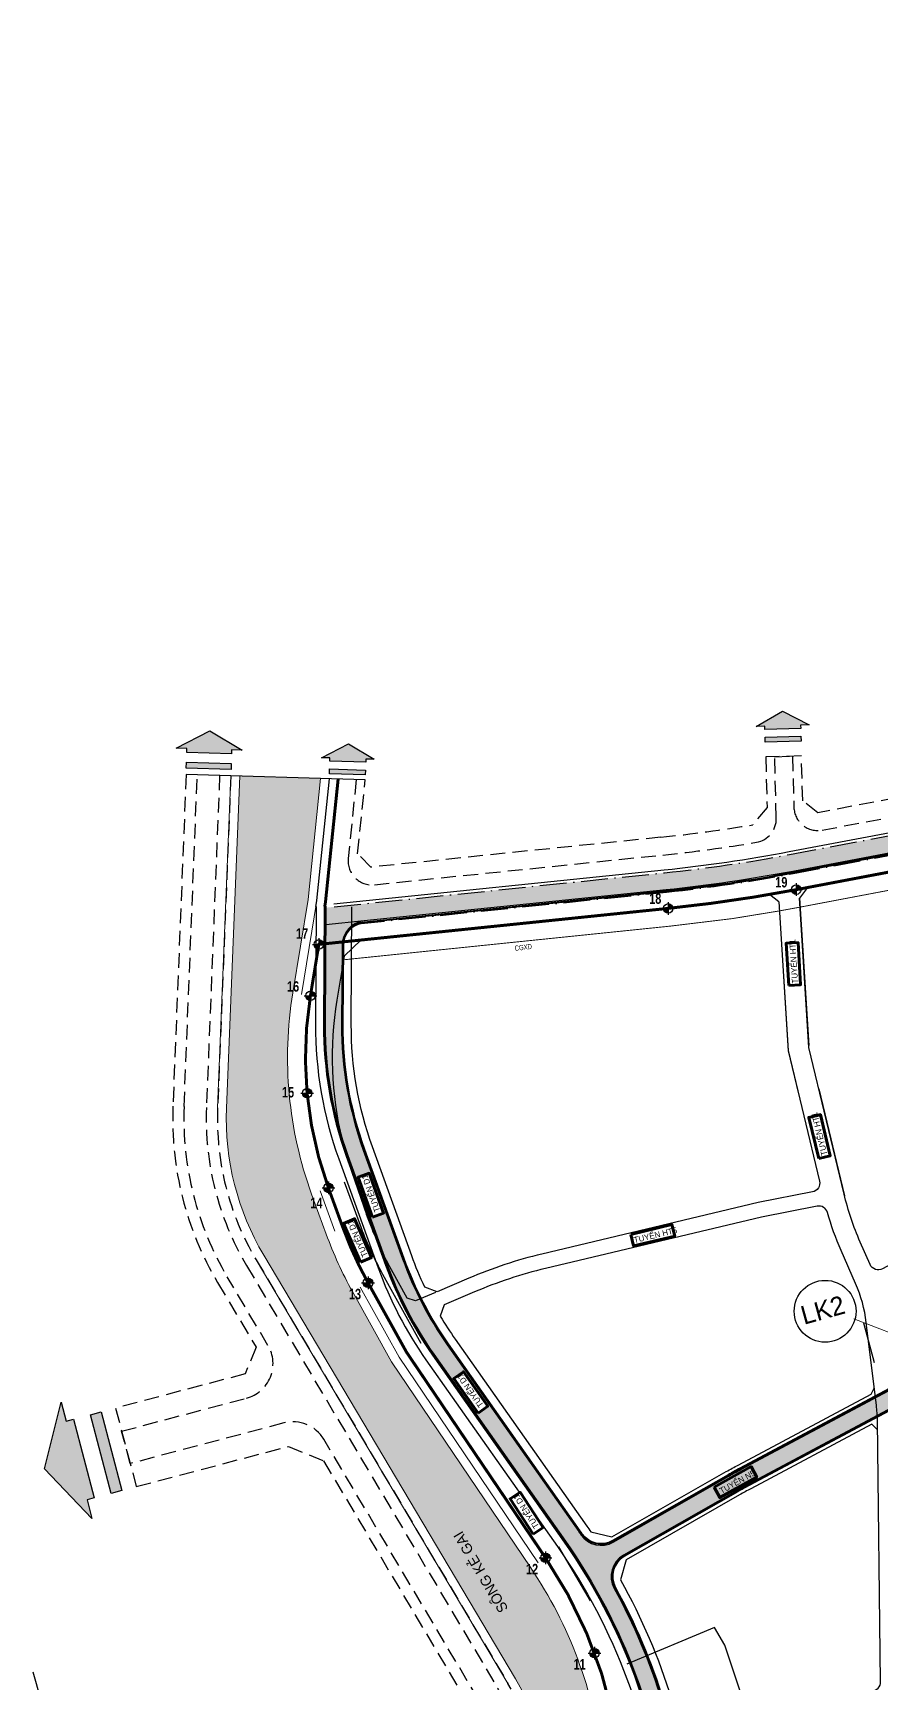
# Model space of a CAD drawing. Header units: millimetres. Extents: x 563079 to 571925, y 2063830 to 2067381.
# Drawn here: x 567978 to 568262, y 2066070 to 2066624 of the extents above; entities that cross this region are included whole.
import ezdxf
from ezdxf.enums import TextEntityAlignment as Align

# ---------------------------------------------------------------- set-up
doc = ezdxf.new("R2010")
doc.units = ezdxf.units.MM
doc.header["$MEASUREMENT"] = 0
doc.set_wipeout_variables(frame=1)
for name, pattern in [('ACAD_ISO10W100', [18.5, 12, -3, 0.5, -3]), ('DASHEDX2', [1.5, 1, -0.5]), ('HIDDEN', [0.375, 0.25, -0.125])]:
    doc.linetypes.add(name, pattern=pattern)
for name, color, linetype in [('1. HathMduong', 69, 'Continuous'), ('1.Bovia', 2, 'Continuous'), ('BoThamCo', 94, 'Continuous'), ('Danranh', 8, 'Continuous'), ('ghi_chu', 7, 'Continuous'), ('hacth sdd', 8, 'Continuous'), ('hatchViaHe+LogDg', 129, 'Continuous'), ('LogDg', 7, 'Continuous'), ('MC', 7, 'Continuous'), ('Nut tim', 7, 'Continuous'), ('QH', 7, 'Continuous'), ('RANHGIOI', 2, 'HIDDEN'), ('TimDg', 222, 'Continuous'), ('ViaHeS', 32, 'Continuous')]:
    doc.layers.add(name, color=color, linetype=linetype)
for name, color, linetype, lineweight in [('caodotimduong', 5, 'Continuous', 15), ('chi gioi xd', 5, 'Continuous', 15), ('datKeSog', 251, 'Continuous', 13), ('datMatNc', 150, 'Continuous', 13), ('VCC-070', 5, 'Continuous', 70)]:
    doc.layers.add(name, color=color, linetype=linetype, lineweight=lineweight)
doc.styles.add('ARIALB', font='', dxfattribs={"width": 0.75})
doc.styles.add('avantH', font='', dxfattribs={"height": 10})
doc.styles.add('solo', font='')
doc.styles.add('text', font='')
doc.styles.add('VnBlackH', font='')
doc.styles.get('ARIALB').set_extended_font_data('.VnArialH', bold=True)
doc.styles.get('avantH').set_extended_font_data('.VnAvantH')
doc.styles.get('solo').set_extended_font_data('.VnArial NarrowH')
doc.styles.get('text').set_extended_font_data('.VnArial NarrowH')
doc.styles.get('VnBlackH').set_extended_font_data('.VnBlackH')
doc.dimstyles.new('kichthuocnut', dxfattribs={"dimtxt": 1.1, "dimasz": 0.5, "dimexe": 0.5, "dimexo": 0.5, "dimgap": 0.5, "dimtad": 1, "dimzin": 0, "dimdsep": 46, "dimtxsty": 'solo', "dimblk": 'BOXFILLED', "dimcen": 0.09, "dimdle": 1, "dimclrd": 256, "dimclre": 256, "dimclrt": 7, "dimadec": 0, "dimazin": 0, "dimtfac": 1, "dimtix": 1, "dimtofl": 0, "dimtmove": 1, "dimatfit": 3, "dimldrblk": 'ARCHTICK', "dimfxl": 1, "dimtfill": 1, "dimtfillclr": 2, "dimtolj": 1, "dimtzin": 0, "dimlwd": -1, "dimlwe": -1, "dimarcsym": 0})

# ---------------------------------------------------------------- blocks, each defined once
blk = doc.blocks.new('moc')
at = {"layer": 'QH', "linetype": 'Continuous'}
h = blk.add_hatch(color=7, dxfattribs=at)
h.paths.add_polyline_path([(0, 0), (0.53, 0, 0.414214), (0, 0.53)])
h.paths.add_polyline_path([(-0.53, 0, 0.414214), (0, -0.53), (0, 0)])
for p, q in [((0, 0.71), (0, -0.71)), ((-0.71, 0), (0.71, 0))]:
    blk.add_line(p, q, dxfattribs=at)
blk.add_circle((0, 0), 0.529, dxfattribs=at)
blk = doc.blocks.new('A$C4C7B3C91')
at = {"layer": 'RANHGIOI', "color": 1, "ltscale": 9, "const_width": 1}
blk.add_lwpolyline([(477.38, 594.56), (136.71, 446.07), (135.87, 445.71, -0.005137), (101.96, 431.58), (-184.51, 352.35, -0.020567), (-225.52, 342.81), (-270.74, 334.22, -0.021218), (-313.72, 327.94), (-430.93, 315.86), (-433.76, 298.6, 0.128574), (-427.72, 234.12), (-422.8, 220.62, 0.039408), (-414.44, 202.3), (-401.47, 178.93), (-354.87, 109.99, -0.11987), (-330, 43.09), (-315.21, -82.46), (-311.77, -103.79), (-306.57, -102.15), (142.22, 48.46, 0.050684), (323.13, 130.35)], format="xyb", dxfattribs=at)

msp = doc.modelspace()

# ---------------------------------------------------------------- hatches: boundary and pattern name
at = {"layer": '1. HathMduong'}
h = msp.add_hatch(dxfattribs=at)
h.set_pattern_fill('CROSS', color=99, scale=5)
edge = h.paths.add_edge_path()
edge.add_arc((568602.87351, 2066445.17182), 9, 195.4591472, 235.1682007)
edge.add_line((568597.73298, 2066437.78433), (568318.59792, 2066360.58826))
edge.add_arc((568183.79069, 2066848.0409), 505.75, 280.745981, 285.4590241, ccw=False)
edge.add_line((568278.09036, 2066351.16), (568232.87207, 2066342.57832))
edge.add_arc((568138.57239, 2066839.45923), 505.75, 275.8838263, 280.745981, ccw=False)
edge.add_line((568190.41771, 2066336.37362), (568076.15814, 2066324.59866))
edge.add_line((568076.15814, 2066324.59866), (568076.18892, 2066330.38226))
edge.add_line((568076.18892, 2066330.38226), (568189.82826, 2066342.09333))
edge.add_arc((568138.57239, 2066839.45923), 500, 275.8838263, 280.745981)
edge.add_line((568231.79995, 2066348.22749), (568277.01825, 2066356.80916))
edge.add_arc((568183.79069, 2066848.0409), 500, 280.745981, 285.4590241)
edge.add_line((568317.06526, 2066366.13024), (568594.19912, 2066442.77286))
edge = h.paths.add_edge_path()
edge.add_arc((568602.87351, 2066445.17182), 9, 342.4610456, 360)
edge.add_arc((568602.87351, 2066445.17173), 9, 0.0005936, 22.2042362)
edge.add_arc((567936.08899, 2068090.67588), 1775.46762, 292.34901338, 293.21376438)
edge.add_arc((568517.6633, 2066734.66112), 300, 293.2137644, 293.5516718)
edge.add_line((568637.53608, 2066459.6511), (568976.95228, 2066607.59758))
edge.add_line((568976.95228, 2066607.59758), (569005.3844, 2066622.56932))
edge.add_line((569005.3844, 2066622.56932), (569008.16099, 2066617.53293))
edge.add_line((569008.16099, 2066617.53293), (568979.44398, 2066602.41117))
edge.add_line((568979.44398, 2066602.41117), (568639.83365, 2066454.38007))
edge.add_arc((568517.6633, 2066734.66112), 305.74999, 293.2137644, 293.5516718, ccw=False)
edge.add_arc((567936.08899, 2068090.67589), 1781.21762, 292.28164873, 293.21376432, ccw=False)
h = msp.add_hatch(dxfattribs=at)
h.set_pattern_fill('CROSS', color=99, scale=5)
edge = h.paths.add_edge_path()
edge.add_arc((567995.23437, 2066004.32188), 202.75, 34.7710871, 35.1304794, ccw=False)
edge.add_arc((568168.5576, 2066124.655), 8.25, 214.7710871, 299.7134399)
edge.add_line((568172.64682, 2066117.48974), (568211.42636, 2066139.62126))
edge.add_arc((568289.36927, 2066003.04724), 157.25, 118.067354, 119.7134399, ccw=False)
edge.add_line((568215.3817, 2066141.80386), (568287.22544, 2066180.11226))
edge.add_line((568287.22544, 2066180.11226), (568312.24531, 2066188.85519))
edge.add_arc((568337.89341, 2066115.45739), 77.75, 93.7744613, 109.2614321, ccw=False)
edge.add_line((568332.77519, 2066193.03874), (568365.46446, 2066195.19532))
edge.add_arc((568373.54499, 2066072.71158), 122.75, 68.0417623, 93.7744613, ccw=False)
edge.add_line((568419.44498, 2066186.55688), (568428.12177, 2066183.05859))
edge.add_line((568428.12177, 2066183.05859), (568438.60559, 2066178.83173))
edge.add_arc((568466.17801, 2066247.24665), 73.76204, 248.049701, 267.1872304)
edge.add_arc((568462.86503, 2066179.81595), 6.25, 267.1872304, 375.8476355)
edge.add_line((568468.87748, 2066181.5227), (568476.15238, 2066155.89508))
edge.add_arc((568468.21595, 2066153.64217), 8.25, 15.8476355, 108.5514997)
edge.add_line((568465.59116, 2066161.46348), (568442.70995, 2066153.78466))
edge.add_arc((568440.24423, 2066161.13195), 7.75, 198.5514997, 288.5514997, ccw=False)
edge.add_line((568432.89694, 2066158.66624), (568427.68861, 2066174.18592))
edge.add_arc((568419.86729, 2066171.56112), 8.25, 18.5514997, 68.0417624)
edge.add_line((568422.95222, 2066179.21264), (568417.38836, 2066181.45587))
edge.add_arc((568373.54499, 2066072.71158), 117.25, 68.0417623, 93.7744613)
edge.add_line((568365.82652, 2066189.70725), (568333.13725, 2066187.55067))
edge.add_arc((568337.89341, 2066115.45738), 72.25, 93.7744617, 106.1742161)
edge.add_arc((568319.78707, 2066177.88468), 7.24995, 106.1743102, 109.1788085)
edge.add_line((568317.40534, 2066184.73224), (568298.48354, 2066178.22015))
edge.add_line((568298.48354, 2066178.22015), (568289.4391, 2066175.05959))
edge.add_line((568289.4391, 2066175.05959), (568217.9695, 2066136.95069))
edge.add_arc((568289.36927, 2066003.04724), 151.75, 118.067354, 119.7134399)
edge.add_line((568214.1525, 2066134.84443), (568176.0627, 2066113.10654))
edge.add_arc((568180.15191, 2066105.94129), 8.25, 119.7134399, 208.7905139)
edge.add_line((568172.92172, 2066101.96802), (568161.05219, 2066120.99242))
at = {"layer": 'hacth sdd'}
h = msp.add_hatch(dxfattribs=at)
h.set_pattern_fill('DASH', color=256, scale=0.5, style=0)
h.set_pattern_definition([(0, (0, 0), (1.5875, 1.5875), [1.5875, -1.5875])])
edge = h.paths.add_edge_path()
edge.add_line((568074.3637, 2066373.76323), (568047.30553, 2066374.58355))
edge.add_line((568047.30553, 2066374.58355), (568042.86678, 2066263.06931))
edge.add_arc((568132.29596, 2066259.50964), 89.5, 177.720584, 210.7173071)
edge.add_line((568055.35299, 2066213.79281), (568139.85635, 2066071.57081))
edge.add_arc((567955.4123, 2065970.12801), 210.5, 1.2450518, 28.81045, ccw=False)
edge.add_line((568165.8626, 2065974.70187), (568167.58806, 2065895.31076))
edge.add_line((568167.58806, 2065895.31076), (568172.34324, 2065891.90323))
edge.add_line((568172.34324, 2065891.90323), (568183.43827, 2065895.40249))
edge.add_line((568183.43827, 2065895.40249), (568186.59039, 2065900.51327))
edge.add_line((568186.59039, 2065900.51327), (568183.62017, 2065918.92106))
edge.add_line((568183.62017, 2065918.92106), (568168.81814, 2066044.59795))
edge.add_arc((568024.8135, 2066027.63731), 145, 6.7172614, 34.0589789)
edge.add_line((568144.94042, 2066108.84398), (568098.19011, 2066178.0005))
edge.add_line((568098.19011, 2066178.0005), (568085.09138, 2066201.59677))
edge.add_arc((568202.2502, 2066266.63378), 134, 200.0084057, 209.0354557, ccw=False)
edge.add_line((568076.33812, 2066220.7846), (568071.42256, 2066234.28383))
edge.add_arc((568197.33464, 2066280.133), 134, 170.7022042, 200.0084057, ccw=False)
edge.add_line((568065.09514, 2066301.78283), (568070.22851, 2066333.13799))
edge.add_line((568070.22851, 2066333.13799), (568074.3637, 2066373.76323))
at = {"layer": 'hatchViaHe+LogDg'}
for points in [[(568223.48104, 2066391.29337), (568220.61849, 2066391.21471), (568229.36969, 2066396.36669), (568238.36377, 2066391.70346), (568235.50122, 2066391.6248), (568235.53118, 2066390.5343), (568223.51101, 2066390.20287)], [(568029.56141, 2066383.8399), (568025.98335, 2066383.94837), (568037.2765, 2066389.74617), (568048.16421, 2066383.27733), (568044.58615, 2066383.3858), (568044.54483, 2066382.02273), (568029.52009, 2066382.47683)], [(568077.56866, 2066380.64048), (568074.70634, 2066380.72726), (568083.74045, 2066385.36528), (568092.45023, 2066380.19045), (568089.58791, 2066380.27722), (568089.55485, 2066379.18681), (568077.5356, 2066379.55007)], [(568235.63542, 2066386.2905), (568223.63995, 2066385.96088), (568223.5703, 2066387.59482), (568235.59047, 2066387.92625)], [(568044.36857, 2066376.71907), (568029.37478, 2066377.17364), (568029.40581, 2066379.21778), (568044.43055, 2066378.76368)], [(568089.41385, 2066374.94408), (568077.41936, 2066375.30771), (568077.44418, 2066376.94295), (568089.46344, 2066376.57969)], [(567996.05143, 2066131.71185), (567997.71134, 2066125.42443), (567981.77891, 2066142.09621), (567987.4189, 2066164.40022), (567989.07881, 2066158.1128), (567991.47401, 2066158.74515), (567998.44663, 2066132.3442)], [(568000.80167, 2066161.17864), (568007.75747, 2066134.83136), (568004.18148, 2066133.82917), (567997.20886, 2066160.23012)]]:
    msp.add_hatch(color=256, dxfattribs=at).paths.add_polyline_path(points)

# ---------------------------------------------------------------- linework, layer by layer
at = {"layer": '1. HathMduong', "color": 99}
for points in [[(568438.60559, 2066178.83173), (568437.30942, 2066179.35411, 0.181785097), (568294.63701, 2066182.70211), (568287.22497, 2066180.11201), (568215.3817, 2066141.80386, 0.007182528)], [(568256.62255, 2066191.12014), (568260.16799, 2066177.76383, -0.030168715)], [(568177.83064, 2066114.11551), (568214.1525, 2066134.84443, -0.007182528), (568217.9695, 2066136.95069), (568289.4391, 2066175.05959), (568298.48354, 2066178.22015), (568317.09949, 2066184.61808, -0.024373995)], [(567985.20453, 2066048.25151), (567977.92963, 2066073.87913, -0.513160457)]]:
    msp.add_lwpolyline(points, format="xyb", dxfattribs=at)
at = {"layer": '1.Bovia'}
for points in [[(568078.92173, 2066331.66919), (568189.72575, 2066343.08806, 0.021218336), (568231.6135, 2066349.20995), (568276.83179, 2066357.79162, 0.020567429), (568316.79871, 2066367.09406), (568602.55137, 2066446.12025, 0.00503238), (568635.51795, 2066459.86797, 0.0014744), (568637.13651, 2066460.5678), (568976.51894, 2066608.49956), (569005.80345, 2066623.92015)], [(568287.00403, 2066180.6175), (568215.12292, 2066142.28918, 0.007182528), (568211.15374, 2066140.09895), (568172.3742, 2066117.96743, -0.388589189), (568162.23254, 2066120.26369, 0.001568146), (568161.502, 2066121.30891), (568117.39916, 2066183.99, -0.066755352), (568102.46442, 2066212.6889), (568089.26255, 2066249.25045, -0.088187453), (568082.0306, 2066291.23044), (568082.17181, 2066317.7592, -0.382919121), (568089.08237, 2066325.37765), (568190.4741, 2066335.82654, 0.021218336), (568232.97463, 2066342.03799), (568278.19293, 2066350.61967, 0.020567429)]]:
    msp.add_lwpolyline(points, format="xyb", dxfattribs=at)
for points in [[(568089.39483, 2066373.30754), (568029.31299, 2066375.12903)], [(568075.64179, 2066330.92319), (568075.88164, 2066332.38823), (568080.0777, 2066373.61133)]]:
    msp.add_lwpolyline(points, dxfattribs=at)
msp.add_lwpolyline([(568173.40373, 2066102.23291, -0.102113897), (568197.60908, 2066023.69631), (568201.80206, 2065979.89877), (568207.37594, 2065912.41629, 0.486813261), (568222.75866, 2065902.28735), (568373.18375, 2065952.76927, 0.414213562), (568378.03383, 2065962.51897), (568307.22707, 2066173.50765, 0.417849574), (568298.66498, 2066177.70094), (568289.66052, 2066174.55435), (568218.22828, 2066136.46537, 0.007182528), (568214.42512, 2066134.36674), (568176.33531, 2066112.62886, 0.409503441)], format="xyb", close=True, dxfattribs=at)
at = {"layer": 'BoThamCo'}
msp.add_lwpolyline([(568204.23742, 2066013.61606), (568210.48568, 2066015.54802), (568209.21076, 2066028.28312), (568215.55477, 2066044.49479), (568216.29478, 2066064.12479), (568210.01479, 2066082.92479), (568206.62725, 2066088.78489), (568177.18017, 2066076.46762)], dxfattribs=at)
at = {"layer": 'chi gioi xd', "linetype": 'DASHEDX2', "lineweight": 0, "ltscale": 5, "const_width": 0.3}
msp.add_lwpolyline([(568346.65487, 2066355.63774), (568316.70602, 2066347.38384), (568297.72195, 2066342.72551), (568266.20231, 2066336.43521), (568235.15616, 2066330.54317), (568228.3526, 2066329.29896), (568212.63769, 2066326.72964), (568191.67349, 2066324.18818), (568082.11451, 2066312.89762)], dxfattribs=at)
at = {"layer": 'Danranh'}
for points in [[(568076.19155, 2066330.87701), (568076.42712, 2066332.31588), (568080.62487, 2066373.55564)], [(568089.02598, 2066325.92475), (568076.15814, 2066324.59866)], [(568164.98306, 2066097.80181), (568154.38809, 2066115.8487)]]:
    msp.add_lwpolyline(points, dxfattribs=at)
msp.add_lwpolyline([(568176.0627, 2066113.10654, 0.409503441), (568172.92172, 2066101.96802, -0.102113897), (568197.06158, 2066023.6439), (568201.25422, 2065979.84992), (568206.8278, 2065912.37101, 0.486813261), (568222.93365, 2065901.76593), (568373.35873, 2065952.24785, 0.414213562), (568378.55525, 2065962.69396), (568307.74849, 2066173.68263, 0.417849574), (568298.48354, 2066178.22015), (568289.4391, 2066175.05959), (568217.9695, 2066136.95069, 0.007182528), (568214.1525, 2066134.84443)], format="xyb", close=True, dxfattribs=at)
at = {"layer": 'datKeSog'}
for points in [[(568044.30677, 2066374.67446), (568039.86915, 2066263.18863, 0.144978501)], [(568162.86331, 2065974.63669), (568164.53988, 2065897.49507), (568167.58806, 2065895.31076), (568165.8626, 2065974.70187, 0.12086011), (568139.85635, 2066071.57081), (568055.35299, 2066213.79281, -0.144978501), (568042.86678, 2066263.06931), (568047.30553, 2066374.58355)], [(568079.15704, 2066221.81108), (568074.24148, 2066235.31031, -0.128573978)]]:
    msp.add_lwpolyline(points, format="xyb", dxfattribs=at)
msp.add_lwpolyline([(568068.05573, 2066301.29813), (568073.20384, 2066332.74338), (568077.36993, 2066373.67209)], dxfattribs=at)
at = {"layer": 'datMatNc'}
msp.add_lwpolyline([(568047.30553, 2066374.58355), (568042.86678, 2066263.06931, 0.144978501), (568055.35299, 2066213.79281), (568139.85635, 2066071.57081, -0.12086011), (568165.8626, 2065974.70187), (568167.58806, 2065895.31076), (568172.34324, 2065891.90323), (568183.43827, 2065895.40249), (568186.59039, 2065900.51327), (568183.62017, 2065918.92106), (568168.81814, 2066044.59795, 0.119869979), (568144.94042, 2066108.84398), (568098.19011, 2066178.0005), (568085.09138, 2066201.59677, -0.039408318), (568076.33812, 2066220.7846), (568071.42256, 2066234.28383, -0.128573978), (568065.09514, 2066301.78283), (568070.22851, 2066333.13799), (568074.3637, 2066373.76323)], format="xyb", dxfattribs=at)
at = {"layer": 'LogDg', "ltscale": 0.75}
for points in [[(568223.48104, 2066391.29337), (568220.61849, 2066391.21471), (568229.36969, 2066396.36669), (568238.36377, 2066391.70346), (568235.50122, 2066391.6248), (568235.53118, 2066390.5343), (568223.51101, 2066390.20287)], [(568077.56866, 2066380.64048), (568074.70634, 2066380.72726), (568083.74045, 2066385.36528), (568092.45023, 2066380.19045), (568089.58791, 2066380.27722), (568089.55485, 2066379.18681), (568077.5356, 2066379.55007)], [(568235.63542, 2066386.2905), (568223.63995, 2066385.96088), (568223.5703, 2066387.59482), (568235.59047, 2066387.92625)], [(568044.36857, 2066376.71907), (568029.37478, 2066377.17364), (568029.40581, 2066379.21778), (568044.43055, 2066378.76368)], [(568089.41385, 2066374.94408), (568077.41936, 2066375.30771), (568077.44418, 2066376.94295), (568089.46344, 2066376.57969)], [(567996.05143, 2066131.71185), (567997.71134, 2066125.42443), (567981.77891, 2066142.09621), (567987.4189, 2066164.40022), (567989.07881, 2066158.1128), (567991.47401, 2066158.74515), (567998.44663, 2066132.3442)], [(568000.80167, 2066161.17864), (568007.75747, 2066134.83136), (568004.18148, 2066133.82917), (567997.20886, 2066160.23012)]]:
    msp.add_lwpolyline(points, close=True, dxfattribs=at)
at = {"layer": 'LogDg', "ltscale": 0.75, "elevation": 0}
msp.add_lwpolyline([(568029.56141, 2066383.8399), (568025.98335, 2066383.94837), (568037.2765, 2066389.74617), (568048.16421, 2066383.27733), (568044.58615, 2066383.3858), (568044.54483, 2066382.02273), (568029.52009, 2066382.47683)], close=True, dxfattribs=at)
at = {"layer": 'LogDg', "linetype": 'DASHEDX2', "ltscale": 5}
for points in [[(568086.3886, 2066373.39868), (568083.68721, 2066346.85949, 0.475347682), (568092.46618, 2066338.09151), (568189.21321, 2066348.06174, 0.016071966), (568220.67504, 2066352.32974, 0.373920041), (568227.34242, 2066360.43823), (568226.77616, 2066381.04517), (568232.7739, 2066381.20998), (568233.24545, 2066364.04967, 0.461916294), (568242.73407, 2066356.40972), (568275.89953, 2066362.70397, 0.020567429)], [(568127.4824, 2066064.49932), (568075.5014, 2066151.98509, 0.334942873), (568062.12191, 2066157.45793), (568010.54977, 2066143.84263), (568007.6781, 2066154.71995), (568049.52341, 2066165.76731, 0.498191451), (568056.77668, 2066183.49942), (568043.10229, 2066206.51387, -0.144978501), (568028.62806, 2066263.63607), (568033.06143, 2066375.01538)], [(568040.55833, 2066374.7881), (568036.12212, 2066263.33777, 0.144978501), (568049.55003, 2066210.34489), (568133.99554, 2066068.22025, -0.120721405), (568159.11419, 2065974.55521), (568160.7765, 2065898.06958, 0.499997206), (568176.38309, 2065886.88602), (568183.82345, 2065889.23263)]]:
    msp.add_lwpolyline(points, format="xyb", dxfattribs=at)
at = {"layer": 'LogDg'}
for points in [[(568075.94166, 2066330.898), (568076.17918, 2066332.34877), (568080.37615, 2066373.58095)], [(568088.11381, 2066222.78677), (568082.46232, 2066238.30703)]]:
    msp.add_lwpolyline(points, dxfattribs=at)
for points in [[(568287.1248, 2066180.34191), (568215.26408, 2066142.02446, 0.007182528), (568211.30244, 2066139.83839), (568172.5229, 2066117.70687, -0.388589189), (568161.98611, 2066120.0926, 0.001568146), (568161.25665, 2066121.13628), (568117.15381, 2066183.81737, -0.066755352), (568102.18225, 2066212.58701), (568088.98039, 2066249.14856, -0.088187453), (568081.73061, 2066291.23203), (568081.87182, 2066317.7608, -0.382919121), (568089.05161, 2066325.67607), (568190.44335, 2066336.12496, 0.021218336), (568232.9187, 2066342.33273), (568278.13699, 2066350.9144, 0.020567429)], [(568176.18661, 2066112.88941, 0.409503441), (568173.14082, 2066102.08842, -0.102113897), (568197.31044, 2066023.66772), (568201.50323, 2065979.87213), (568207.07695, 2065912.39159, 0.486813261), (568222.85411, 2065902.00294), (568373.27919, 2065952.48486, 0.414213562), (568378.31824, 2065962.61442), (568307.51148, 2066173.6031, 0.417849574), (568298.56601, 2066177.98414), (568289.53974, 2066174.82993), (568218.08713, 2066136.73009, 0.007182528), (568214.27642, 2066134.6273), (568176.18661, 2066112.88941)]]:
    msp.add_lwpolyline(points, format="xyb", dxfattribs=at)
at = {"layer": 'TimDg', "linetype": 'ACAD_ISO10W100', "ltscale": 0.75}
for points in [[(568079.02424, 2066330.67446), (568189.82826, 2066342.09333, 0.021218336), (568231.79995, 2066348.22749), (568277.01825, 2066356.80916, 0.020567429), (568317.06526, 2066366.13024), (568602.87349, 2066445.1718, 0.005040502), (568635.91211, 2066458.94892, 0.0014744), (568637.53608, 2066459.6511), (568976.95228, 2066607.59758), (569005.3844, 2066622.56932)], [(568086.89246, 2066324.95089), (568190.49459, 2066335.62757, 0.021218336), (568233.01191, 2066341.84147), (568278.23021, 2066350.42315, 0.020567429), (568318.79783, 2066359.8654), (568402.31866, 2066382.96346)]]:
    msp.add_lwpolyline(points, format="xyb", dxfattribs=at)
at = {"layer": 'VCC-070'}
msp.add_lwpolyline([(568206.45143, 2066135.91408), (568218.86626, 2066142.80504), (568220.80389, 2066139.31418), (568208.38906, 2066132.42322)], close=True, dxfattribs=at)
at = {"layer": 'ViaHeS'}
for p, q in [((568241.5954, 2066269.54368), (568250.21703, 2066233.72259)), ((568259.3535, 2066157.03415), (568218.79289, 2066135.4065)), ((568261.31421, 2066155.14831), (568259.3535, 2066157.03415))]:
    msp.add_line(p, q, dxfattribs=at)
at = {"layer": 'ViaHeS', "linetype": 'DASHEDX2', "ltscale": 5, "elevation": 0}
for points in [[(568274.7808, 2066368.59875), (568241.23446, 2066362.23221), (568236.1848, 2066366.29805), (568235.77277, 2066381.29239), (568223.77729, 2066380.96277), (568224.24176, 2066364.06043), (568219.45256, 2066358.20838, -0.015954903), (568188.59814, 2066354.03013), (568091.3338, 2066344.00659), (568086.86647, 2066348.46833), (568089.39483, 2066373.30754)], [(568029.31299, 2066375.12903), (568024.88102, 2066263.78522, 0.144978501), (568039.87843, 2066204.59836), (568052.79386, 2066182.86125), (568049.1453, 2066173.94159), (568005.63603, 2066162.45493), (568012.59184, 2066136.10765), (568063.62044, 2066149.57945), (568075.44184, 2066144.74393), (568124.22535, 2066062.63964, -0.120474228)]]:
    msp.add_lwpolyline(points, format="xyb", dxfattribs=at)
at = {"layer": 'ViaHeS', "linetype": 'DASHEDX2', "ltscale": 5}
msp.add_lwpolyline([(568044.30677, 2066374.67446), (568039.86915, 2066263.18863, 0.144978501), (568052.7739, 2066212.2604), (568137.25166, 2066070.08147, -0.120799299), (568162.86331, 2065974.63669), (568164.53988, 2065897.49507), (568172.34324, 2065891.90323), (568183.43827, 2065895.40249), (568186.23716, 2065899.94055)], format="xyb", dxfattribs=at)
at = {"layer": 'ViaHeS'}
for points in [[(568072.87801, 2066330.75316), (568073.20384, 2066332.74338), (568077.36993, 2066373.67209)], [(568225.01902, 2066334.80988), (568237.85541, 2066337.16254)], [(568228.16234, 2066332.33096), (568225.01902, 2066334.80988)], [(568237.85541, 2066337.16254), (568235.0959, 2066333.60906), (568238.20207, 2066284.11021)], [(568228.16234, 2066332.33096), (568231.29558, 2066282.40064)], [(568231.29558, 2066282.40064), (568234.79867, 2066267.86862)], [(568081.59201, 2066252.48082), (568084.87201, 2066241.61769)], [(568084.87201, 2066241.61769), (568089.86986, 2066227.4628)]]:
    msp.add_lwpolyline(points, dxfattribs=at)
for points in [[(568415.8311, 2066345.50441), (568407.85542, 2066373.60068), (568401.67092, 2066377.07789), (568320.26387, 2066354.56441, -0.020567429), (568279.25572, 2066345.01962), (568237.85541, 2066337.16254)], [(568225.01902, 2066334.80988, -0.016741956), (568191.05842, 2066330.15657), (568088.09262, 2066319.54547), (568082.31114, 2066314.0986), (568079.89807, 2066299.35934, 0.099524699), (568081.59201, 2066252.48082)], [(568228.16113, 2066332.33191), (568231.29092, 2066282.45624), (568241.83382, 2066238.65279, -0.427250325), (568239.48926, 2066235.00584), (568221.28109, 2066231.46835), (568148.70341, 2066214.15413, 0.042511563), (568124.12533, 2066206.03222), (568113.50065, 2066201.48839), (568109.42207, 2066203.00261, -0.024146256), (568105.00394, 2066213.60588), (568091.80207, 2066250.16743, -0.088187453), (568084.73057, 2066291.21607), (568084.94062, 2066330.67873)], [(568223.39031, 2066067.34386), (568259.37717, 2066067.60006, 0.415813281), (568262.35558, 2066070.63771), (568261.25242, 2066158.33988, 0.02716746), (568260.91487, 2066163.378), (568257.52493, 2066191.20588, 0.072976504), (568253.96375, 2066204.2295), (568249.09348, 2066215.35549, -0.032771701), (568244.48327, 2066228.10021, 0.388184102), (568241.02927, 2066230.21155), (568222.33847, 2066226.58029), (568149.86366, 2066209.29061, 0.042511563), (568126.09142, 2066201.43499), (568115.88953, 2066197.07197), (568114.59991, 2066193.28066, 0.019368667), (568119.60734, 2066185.54369), (568163.71018, 2066122.8626, -0.002873641), (568165.06159, 2066120.91826), (568172.18394, 2066119.24051), (568210.55895, 2066141.14116, -0.007182528), (568214.55831, 2066143.34806), (568259.11585, 2066167.10695), (568260.20823, 2066169.17882)], [(568112.96839, 2066201.26076), (568106.29409, 2066198.40637), (568103.4845, 2066199.36858), (568098.20618, 2066208.87704, -0.039408318), (568090.43275, 2066225.91697), (568089.86986, 2066227.4628)], [(568215.01991, 2066133.32453), (568176.93462, 2066111.58922), (568175.08201, 2066104.775, -0.053024755), (568192.18648, 2066064.7029), (568194.76341, 2066063.14483), (568212.85531, 2066066.37341)]]:
    msp.add_lwpolyline(points, format="xyb", dxfattribs=at)
at = {"layer": 'ViaHeS', "color": 2}
msp.add_circle((568243.719, 2066194.95255), 10.37376, dxfattribs=at)
at = {"layer": 'ViaHeS'}
msp.add_arc((568289.36927, 2066003.04724), 150, 118.067354, 119.7134399, dxfattribs=at)

# ---------------------------------------------------------------- block references
at = {"layer": 'Nut tim'}
msp.add_blockref('A$C4C7B3C91', (568504.77657, 2066002.21356), dxfattribs=at)
at = {"layer": 'QH', "xscale": 3, "yscale": 3, "zscale": 3}
for p in [(568234.03743, 2066336.43795), (568191.05842, 2066330.15657), (568073.84264, 2066318.07694), (568071.01631, 2066300.81343), (568069.89335, 2066268.18655), (568077.06041, 2066236.33678), (568090.3373, 2066204.50888), (568149.91119, 2066112.20425), (568166.35399, 2066080.24234)]:
    msp.add_blockref('moc', p, dxfattribs=at)

# ---------------------------------------------------------------- texts
at = {"layer": 'chi gioi xd', "linetype": 'DASHEDX2', "lineweight": 0, "ltscale": 5, "style": 'text', "width": 0.8}
msp.add_text('CGXD', height=1.75, rotation=7.2163158, dxfattribs=at).set_placement((568139.56467, 2066316.72347), align=Align.MIDDLE_LEFT)
at = {"layer": 'ghi_chu', "style": 'avantH'}
for s, height, rotation, p in [('tuyÕn n5', 2, 29.0328648, (568208.9628, 2066133.62851)), ('s«ng kÎ gai', 3.5, 120.7173071, (568137.50368, 2066095.13765))]:
    msp.add_text(s, height=height, rotation=rotation, dxfattribs=at).set_placement(p)
at = {"layer": 'MC', "color": 2, "style": 'VnBlackH'}
msp.add_text('LK2', height=6.24, rotation=15.4870943, dxfattribs=at).set_placement((568243.76837, 2066192.37466), align=Align.CENTER)
at = {"layer": 'QH', "style": 'ARIALB', "width": 0.75}
for s, p in [('19', (568226.99419, 2066337.17354, -2.25125)), ('18', (568184.67194, 2066331.6782, -2.25125)), ('17', (568066.18855, 2066319.94832, -2.25125)), ('16', (568063.14555, 2066302.19731, -2.25125)), ('15', (568061.47624, 2066266.7015, -2.25125)), ('14', (568070.97325, 2066229.53795, -2.25125)), ('13', (568083.94554, 2066198.98563, -2.25125)), ('12', (568143.34699, 2066106.68101, -2.25125)), ('11', (568159.28395, 2066074.7191, -2.25125))]:
    msp.add_text(s, height=3.5, dxfattribs=at).set_placement(p)

# ---------------------------------------------------------------- leaders
at = {"layer": 'caodotimduong', "color": 2, "ltscale": 75}
msp.add_leader([(568303.0302, 2066173.29458), (568253.38037, 2066192.43066)], dimstyle='kichthuocnut', override={"dimasz": 1.5, "dimclrd": 2, "dimldrblk": 'Dot'}, dxfattribs=at)

# ---------------------------------------------------------------- next in the draw order: wipeouts: each hides what was drawn before it
for points, layer in [([(568178.50349, 2066220.74542), (568192.31497, 2066224.0403), (568193.24144, 2066220.15672), (568179.42996, 2066216.86184)], 'VCC-070'), ([(568230.63663, 2066318.43006), (568234.62135, 2066318.68011), (568235.51063, 2066304.50892), (568231.52591, 2066304.25887)], 'ViaHeS'), ([(568238.23984, 2066259.99733), (568241.96333, 2066260.89352), (568245.44417, 2066247.12677), (568241.56246, 2066246.1925)], 'ViaHeS'), ([(568082.15304, 2066224.39578), (568085.81059, 2066225.99667), (568091.50397, 2066212.98903), (568087.83236, 2066211.38198)], 'ViaHeS'), ([(568137.99302, 2066132.05373), (568141.33785, 2066134.23379), (568149.09095, 2066122.3383), (568145.74612, 2066120.15824)], 'ViaHeS')]:
    msp.add_wipeout(points).dxf.layer = layer

# ---------------------------------------------------------------- next in the draw order: hatches: boundary and pattern name
at = {"layer": '1. HathMduong'}
h = msp.add_hatch(dxfattribs=at)
h.set_pattern_fill('CROSS', color=99, scale=5)
edge = h.paths.add_edge_path()
edge.add_arc((568219.03623, 2065913.3794), 12.25, 184.7217667, 287.7617016, ccw=False)
edge.add_line((568206.8278, 2065912.37101), (568201.25422, 2065979.84992))
edge.add_line((568201.25422, 2065979.84992), (568197.06158, 2066023.6439))
edge.add_arc((567995.23425, 2066004.32184), 202.75012, 5.468577, 28.7905212)
edge.add_arc((567995.23437, 2066004.32188), 202.75, 28.7905284, 35.1304794)
edge.add_line((568161.05219, 2066120.99242), (568116.94935, 2066183.67351))
edge.add_arc((568216.93075, 2066254.02109), 122.25, 199.8539448, 215.1304794, ccw=False)
edge.add_line((568101.94711, 2066212.50211), (568088.74525, 2066249.06366))
edge.add_arc((568203.72888, 2066290.58264), 122.25, 179.6950203, 199.8539448, ccw=False)
edge.add_line((568081.48061, 2066291.23336), (568081.62182, 2066317.76213))
edge.add_arc((568089.87171, 2066317.71822), 8.25, 95.8838263, 179.6950203, ccw=False)
edge.add_line((568089.02598, 2066325.92475), (568076.15814, 2066324.59866))
edge.add_line((568076.15814, 2066324.59866), (568075.98069, 2066291.26264))
edge.add_arc((568203.72888, 2066290.58264), 127.75, 179.6950203, 199.8539448)
edge.add_line((568083.57216, 2066247.19573), (568096.77402, 2066210.63418))
edge.add_arc((568216.93075, 2066254.02109), 127.75, 199.8539448, 215.1304794)
edge.add_line((568112.45121, 2066180.50858), (568156.55405, 2066117.8275))
edge.add_arc((567995.23437, 2066004.32188), 197.25, 5.4685698, 35.1304794, ccw=False)
edge.add_line((568191.58661, 2066023.11975), (568195.77583, 2065979.36145))
edge.add_line((568195.77583, 2065979.36145), (568201.93659, 2065904.77375))
edge.add_arc((568189.72816, 2065903.76536), 12.25, -70.6219115, 4.7217667, ccw=False)
edge.add_line((568193.79272, 2065892.20933), (568222.7732, 2065901.71331))

# ---------------------------------------------------------------- next in the draw order: linework, layer by layer
at = {"layer": '1.Bovia'}
msp.add_lwpolyline([(568075.64179, 2066330.92319), (568075.4307, 2066291.26557, 0.088187453), (568083.05485, 2066247.00893), (568096.25671, 2066210.44738, 0.066755352), (568112.0014, 2066180.19209), (568156.10423, 2066117.51101, -0.130152022), (568191.03912, 2066023.06733), (568195.228, 2065979.31261), (568201.38845, 2065904.72847, -0.348011109), (568193.33743, 2065892.63598), (568184.41504, 2065889.74244)], format="xyb", dxfattribs=at)
at = {"layer": 'Danranh'}
for points in [[(568413.5874, 2066376.29544, 0.412228392), (568400.99487, 2066383.37553), (568318.59793, 2066360.58829, -0.020567429), (568278.09038, 2066351.16002), (568232.87208, 2066342.57834, -0.021218336), (568190.41772, 2066336.37364), (568089.02598, 2066325.92475, 0.382919121), (568081.62182, 2066317.76213), (568081.48061, 2066291.23336, 0.088187453), (568088.74525, 2066249.06366), (568101.94711, 2066212.50211, 0.066755352), (568116.94935, 2066183.67351), (568161.05219, 2066120.99242, -0.001568146), (568161.78075, 2066119.95003, 0.388589189), (568172.64682, 2066117.48974), (568211.42636, 2066139.62126, -0.007182528), (568215.3817, 2066141.80386), (568287.22544, 2066180.11226), (568312.24531, 2066188.85519, -0.067677703), (568332.77519, 2066193.03874), (568365.46446, 2066195.19532, -0.112754303), (568419.44498, 2066186.55688), (568428.12177, 2066183.05859), (568438.60559, 2066178.83173)], [(568076.19155, 2066330.87701), (568075.98069, 2066291.26264, 0.088187453), (568083.57216, 2066247.19573), (568096.77402, 2066210.63418, 0.066755352), (568112.45121, 2066180.50858), (568156.55405, 2066117.8275, -0.130152022), (568191.58661, 2066023.11975), (568195.77583, 2065979.36145), (568201.93659, 2065904.77375, -0.348011109), (568193.50709, 2065892.1128), (568184.58471, 2065889.21927)], [(568108.2132, 2066184.15402), (568095.36457, 2066207.29977, -0.033878037), (568088.11381, 2066222.78677)]]:
    msp.add_lwpolyline(points, format="xyb", dxfattribs=at)
at = {"layer": 'datKeSog'}
for points in [[(568074.3637, 2066373.76323), (568070.22851, 2066333.13799), (568065.09514, 2066301.78283, 0.128573978), (568071.42256, 2066234.28383), (568076.33812, 2066220.7846, 0.039408318), (568085.09138, 2066201.59677), (568098.19011, 2066178.0005), (568144.94042, 2066108.84398, -0.119869979), (568168.81814, 2066044.59795), (568183.62017, 2065918.92106), (568186.59039, 2065900.51327), (568188.99904, 2065904.4186), (568186.59207, 2065919.33564), (568171.79755, 2066044.94886, 0.119869979)], [(568052.7739, 2066212.2604), (568137.25166, 2066070.08147, -0.120799299)], [(568147.4258, 2066110.52412), (568100.74919, 2066179.57161), (568087.71434, 2066203.05283, -0.039408318)]]:
    msp.add_lwpolyline(points, format="xyb", dxfattribs=at)
at = {"layer": 'LogDg'}
msp.add_lwpolyline([(568184.50759, 2065889.45708), (568193.42997, 2065892.35061, 0.348011109), (568201.68744, 2065904.75317), (568195.52682, 2065979.33925), (568191.33775, 2066023.09592, 0.130152022), (568156.34959, 2066117.68364), (568112.24675, 2066180.36472, -0.066755352), (568096.53888, 2066210.54927), (568083.33702, 2066247.11082, -0.088187453), (568075.73069, 2066291.26397), (568075.94166, 2066330.898)], format="xyb", dxfattribs=at)
at = {"layer": 'VCC-070'}
for points in [[(568231.52591, 2066304.25887), (568230.63663, 2066318.43006), (568234.62135, 2066318.68011), (568235.51063, 2066304.50892)], [(568241.56246, 2066246.1925), (568238.23984, 2066259.99733), (568242.12155, 2066260.9316), (568245.44417, 2066247.12677)], [(568087.84642, 2066211.38814), (568082.15304, 2066224.39578), (568085.81059, 2066225.99667), (568091.50397, 2066212.98903)], [(568178.50349, 2066220.74542), (568192.31497, 2066224.0403), (568193.24144, 2066220.15672), (568179.42996, 2066216.86184)], [(568145.74612, 2066120.15824), (568137.99302, 2066132.05373), (568141.33785, 2066134.23379), (568149.09095, 2066122.3383)]]:
    msp.add_lwpolyline(points, close=True, dxfattribs=at)
at = {"layer": 'ViaHeS'}
for points in [[(568303.33857, 2066230.75283), (568262.96734, 2066209.1823, -0.437278755), (568258.80534, 2066210.62529), (568255.50602, 2066218.1625, -0.044132669), (568250.08673, 2066234.27779), (568238.23904, 2066283.5023), (568235.09484, 2066333.60769)], [(568072.94079, 2066330.74261), (568072.73074, 2066291.27994, 0.088187453), (568080.51533, 2066246.09195), (568093.7172, 2066209.5304, 0.066755352), (568109.79322, 2066178.6384), (568153.89605, 2066115.95732, -0.130152022), (568188.35141, 2066022.81002), (568192.53861, 2065979.07282), (568199.0417, 2065900.34047)]]:
    msp.add_lwpolyline(points, format="xyb", dxfattribs=at)

# ---------------------------------------------------------------- next in the draw order: texts
at = {"layer": 'ghi_chu', "style": 'avantH'}
for s, rotation, p in [('tuyÕn HT1', 93.5907306, (568234.61809, 2066305.01824)), ('tuyÕn HT1', 103.5328748, (568244.47711, 2066247.47434)), ('tuyÕn d1', 113.6387615, (568090.35795, 2066213.67353)), ('tuyÕn HT5', 13.4177675, (568179.77947, 2066217.8282)), ('tuyÕn d1', 123.0950483, (568147.84804, 2066122.82521))]:
    msp.add_text(s, height=2, rotation=rotation, dxfattribs=at).set_placement(p)

# ---------------------------------------------------------------- next in the draw order: wipeouts: each hides what was drawn before it
for points in [[(568087.00662, 2066239.90202), (568090.76186, 2066241.25799), (568095.58421, 2066227.9029), (568091.82896, 2066226.54693)], [(568119.09145, 2066172.3802), (568122.35674, 2066174.67768), (568130.52743, 2066163.06505), (568127.26214, 2066160.76758)]]:
    msp.add_wipeout(points).dxf.layer = 'ViaHeS'

# ---------------------------------------------------------------- next in the draw order: linework, layer by layer
at = {"layer": 'VCC-070'}
for points in [[(568091.82896, 2066226.54693), (568087.00662, 2066239.90202), (568090.76186, 2066241.25799), (568095.58421, 2066227.9029)], [(568127.26214, 2066160.76758), (568119.09145, 2066172.3802), (568122.35674, 2066174.67768), (568130.52743, 2066163.06505)]]:
    msp.add_lwpolyline(points, close=True, dxfattribs=at)

# ---------------------------------------------------------------- next in the draw order: texts
at = {"layer": 'ghi_chu', "style": 'avantH'}
for rotation, p in [(109.8539889, (568094.48587, 2066228.66155)), (125.1303778, (568129.26802, 2066163.50751))]:
    msp.add_text('tuyÕn d1', height=2, rotation=rotation, dxfattribs=at).set_placement(p)

doc.saveas('drawing.dxf')
